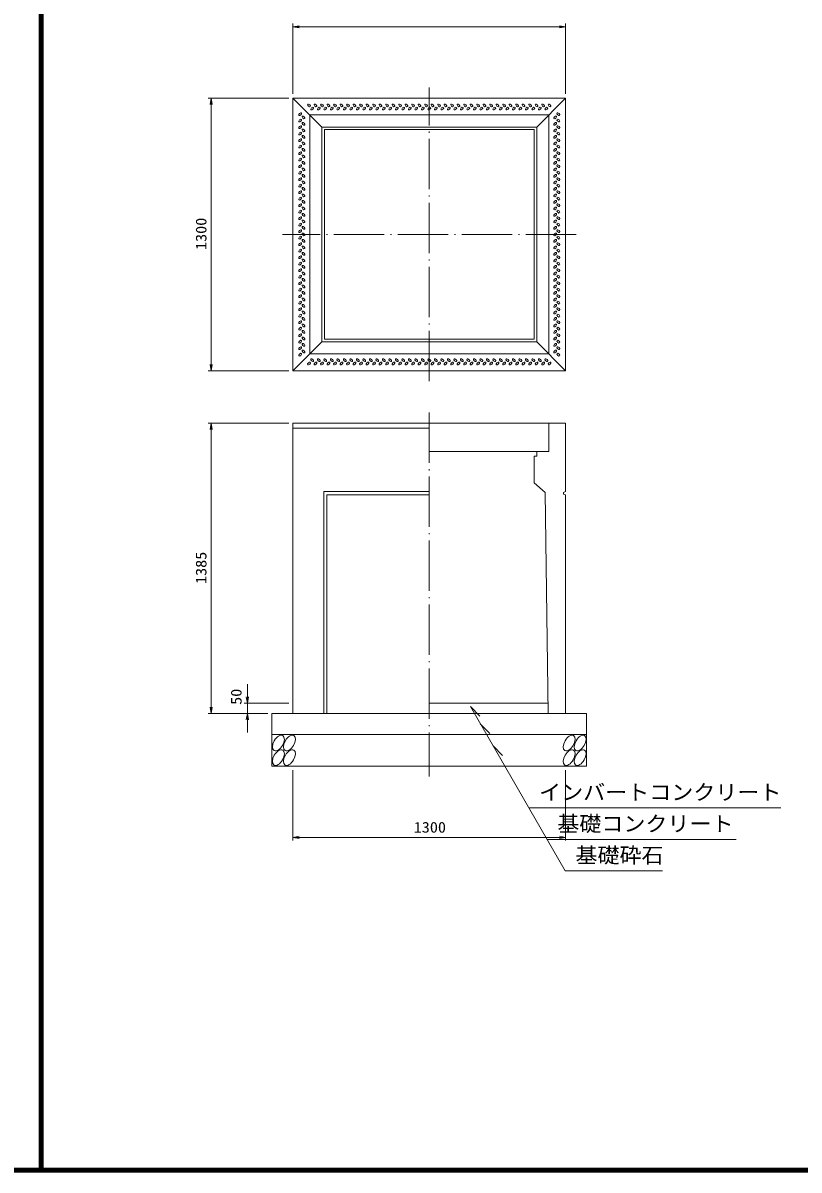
# Model space of a CAD drawing. Units: millimetres, scale not verified. Extents: x -8410 to 41710, y -74801 to 5940.
# Drawn here: x 12023 to 15723, y -74801 to -69332 of the extents above; entities that cross this region are included whole.
import ezdxf
from ezdxf.enums import TextEntityAlignment as Align

# ---------------------------------------------------------------- set-up
doc = ezdxf.new("R2010")
doc.units = ezdxf.units.MM
doc.header["$LTSCALE"] = 20
doc.linetypes.add('LONG_DASHED_DOTTED', pattern=[15.25, 12, -1.5, 0.25, -1.5])
for name, color, linetype, lineweight in [('0-0_グループ[0](0)-D-BMK(0)', 2, 'LONG_DASHED_DOTTED', 13), ('0-1_グループ[0](0)-D-STR(1)', 1, 'Continuous', 13), ('0-2_グループ[0](0)-D-STR-DIM(2)', 7, 'Continuous', 13), ('0-3_グループ[0](0)-D-STR-HTXT(3)', 7, 'Continuous', 13), ('0-5_グループ[0](0)-D-TTL(5)', 2, 'Continuous', 140)]:
    doc.layers.add(name, color=color, linetype=linetype, lineweight=lineweight)
doc.layers.add('0-4_グループ[0](0)-D-STR-TXT(4)', color=7, linetype='Continuous')
doc.styles.add('ＭＳ ゴシック', font='')
doc.styles.get('ＭＳ ゴシック').set_extended_font_data('MS Gothic')

msp = doc.modelspace()

# ---------------------------------------------------------------- linework, layer by layer
at = {"layer": '0-0_グループ[0](0)-D-BMK(0)'}
for p, q in [((13960, -71040), (13960, -69640)), ((14660, -70340), (13260, -70340)), ((13960, -71190), (13960, -72925))]:
    msp.add_line(p, q, dxfattribs=at)
at = {"layer": '0-1_グループ[0](0)-D-STR(1)'}
for p, q in [((13310, -69690), (14610, -69690)), ((13310, -70990), (13310, -69690)), ((13310, -69690), (13448, -69828)), ((14472, -69828), (14610, -69690)), ((14610, -69690), (14610, -70990)), ((13390, -69770), (14530, -69770)), ((13390, -70910), (13390, -69770)), ((14530, -69770), (14530, -70910)), ((13448, -69828), (14472, -69828)), ((13448, -70852), (13448, -69828)), ((13460, -69840), (14460, -69840)), ((13460, -70840), (13460, -69840)), ((14460, -69840), (14460, -70840)), ((14472, -69828), (14472, -70852)), ((13310, -70990), (13448, -70852)), ((14472, -70852), (13448, -70852)), ((14460, -70840), (13460, -70840)), ((14472, -70852), (14610, -70990)), ((14530, -70910), (13390, -70910)), ((14610, -70990), (13310, -70990)), ((14610, -71240), (13310, -71240)), ((13310, -71240), (13310, -72625)), ((13960, -71263.3), (13310, -71263.3)), ((14610, -71240), (14610, -71566.5)), ((14460, -71397), (14460, -71525)), ((13456.5, -71566.5), (13456.5, -72625)), ((13456.5, -71566.5), (13960, -71566.5)), ((13471.5, -71581.5), (13471.5, -72625)), ((13471.5, -71581.5), (13960, -71581.5)), ((14600, -71570), (14610, -71566.5)), ((14610, -71581.5), (14610, -72625)), ((14525.76, -72575), (13960, -72575)), ((14710, -72625), (13210, -72625)), ((13210, -72625), (13210, -72875)), ((14710, -72625), (14710, -72875)), ((14710, -72725), (13210, -72725)), ((14710, -72875), (13210, -72875))]:
    msp.add_line(p, q, dxfattribs=at)
for points in [[(14530, -71240), (14530, -71375), (13960, -71375)], [(14472, -71375), (14472, -71397), (14460, -71397)], [(14460, -71525), (14513, -71570), (14526.4, -72625)], [(14610, -71581.5), (14600, -71578), (14600, -71570)]]:
    msp.add_lwpolyline(points, dxfattribs=at)
for centre, major_axis, ratio in [((13386.5, -69724.75), (-6.01, 6.01), 0.529412), ((13402, -69740.25), (6.01, 6.01), 0.529412), ((13417.5, -69724.75), (-6.01, 6.01), 0.529412), ((13433, -69740.25), (6.01, 6.01), 0.529412), ((13448.5, -69724.75), (-6.01, 6.01), 0.529412), ((13464, -69740.25), (6.01, 6.01), 0.529412), ((13479.5, -69724.75), (-6.01, 6.01), 0.529412), ((13495, -69740.25), (6.01, 6.01), 0.529412), ((13510.5, -69724.75), (-6.01, 6.01), 0.529412), ((13526, -69740.25), (6.01, 6.01), 0.529412), ((13541.5, -69724.75), (-6.01, 6.01), 0.529412), ((13557, -69740.25), (6.01, 6.01), 0.529412), ((13572.5, -69724.75), (-6.01, 6.01), 0.529412), ((13588, -69740.25), (6.01, 6.01), 0.529412), ((13603.5, -69724.75), (-6.01, 6.01), 0.529412), ((13619, -69740.25), (6.01, 6.01), 0.529412), ((13634.5, -69724.75), (-6.01, 6.01), 0.529412), ((13650, -69740.25), (6.01, 6.01), 0.529412), ((13665.5, -69724.75), (-6.01, 6.01), 0.529412), ((13681, -69740.25), (6.01, 6.01), 0.529412), ((13696.5, -69724.75), (-6.01, 6.01), 0.529412), ((13712, -69740.25), (6.01, 6.01), 0.529412), ((13727.5, -69724.75), (-6.01, 6.01), 0.529412), ((13743, -69740.25), (6.01, 6.01), 0.529412), ((13758.5, -69724.75), (-6.01, 6.01), 0.529412), ((13774, -69740.25), (6.01, 6.01), 0.529412), ((13789.5, -69724.75), (-6.01, 6.01), 0.529412), ((13805, -69740.25), (6.01, 6.01), 0.529412), ((13820.5, -69724.75), (-6.01, 6.01), 0.529412), ((13836, -69740.25), (6.01, 6.01), 0.529412), ((13851.5, -69724.75), (-6.01, 6.01), 0.529412), ((13867, -69740.25), (6.01, 6.01), 0.529412), ((13882.5, -69724.75), (-6.01, 6.01), 0.529412), ((13898, -69740.25), (6.01, 6.01), 0.529412), ((13913.5, -69724.75), (-6.01, 6.01), 0.529412), ((13929, -69740.25), (6.01, 6.01), 0.529412), ((13944.5, -69724.75), (-6.01, 6.01), 0.529412), ((13960, -69740.25), (6.01, 6.01), 0.529412), ((13975.5, -69724.75), (-6.01, 6.01), 0.529412), ((13991, -69740.25), (6.01, 6.01), 0.529412), ((14006.5, -69724.75), (-6.01, 6.01), 0.529412), ((14022, -69740.25), (6.01, 6.01), 0.529412), ((14037.5, -69724.75), (-6.01, 6.01), 0.529412), ((14053, -69740.25), (6.01, 6.01), 0.529412), ((14068.5, -69724.75), (-6.01, 6.01), 0.529412), ((14084, -69740.25), (6.01, 6.01), 0.529412), ((14099.5, -69724.75), (-6.01, 6.01), 0.529412), ((14115, -69740.25), (6.01, 6.01), 0.529412), ((14130.5, -69724.75), (-6.01, 6.01), 0.529412), ((14146, -69740.25), (6.01, 6.01), 0.529412), ((14161.5, -69724.75), (-6.01, 6.01), 0.529412), ((14177, -69740.25), (6.01, 6.01), 0.529412), ((14192.5, -69724.75), (-6.01, 6.01), 0.529412), ((14208, -69740.25), (6.01, 6.01), 0.529412), ((14223.5, -69724.75), (-6.01, 6.01), 0.529412), ((14239, -69740.25), (6.01, 6.01), 0.529412), ((14254.5, -69724.75), (-6.01, 6.01), 0.529412), ((14270, -69740.25), (6.01, 6.01), 0.529412), ((14285.5, -69724.75), (-6.01, 6.01), 0.529412), ((14301, -69740.25), (6.01, 6.01), 0.529412), ((14316.5, -69724.75), (-6.01, 6.01), 0.529412), ((14332, -69740.25), (6.01, 6.01), 0.529412), ((14347.5, -69724.75), (-6.01, 6.01), 0.529412), ((14363, -69740.25), (6.01, 6.01), 0.529412), ((14378.5, -69724.75), (-6.01, 6.01), 0.529412), ((14394, -69740.25), (6.01, 6.01), 0.529412), ((14409.5, -69724.75), (-6.01, 6.01), 0.529412), ((14425, -69740.25), (6.01, 6.01), 0.529412), ((14440.5, -69724.75), (-6.01, 6.01), 0.529412), ((14456, -69740.25), (6.01, 6.01), 0.529412), ((14471.5, -69724.75), (-6.01, 6.01), 0.529412), ((14487, -69740.25), (6.01, 6.01), 0.529412), ((14502.5, -69724.75), (-6.01, 6.01), 0.529412), ((14518, -69740.25), (6.01, 6.01), 0.529412), ((14533.5, -69724.75), (-6.01, 6.01), 0.529412), ((13344.75, -69766.5), (-6.01, -6.01), 0.529412), ((13344.75, -69797.5), (-6.01, -6.01), 0.529412), ((13360.25, -69782), (-6.01, 6.01), 0.529412), ((14559.75, -69782), (6.01, 6.01), 0.529412), ((14575.25, -69766.5), (6.01, -6.01), 0.529412), ((14575.25, -69797.5), (6.01, -6.01), 0.529412), ((13344.75, -69828.5), (-6.01, -6.01), 0.529412), ((13360.25, -69813), (-6.01, 6.01), 0.529412), ((13360.25, -69844), (-6.01, 6.01), 0.529412), ((14559.75, -69813), (6.01, 6.01), 0.529412), ((14559.75, -69844), (6.01, 6.01), 0.529412), ((14575.25, -69828.5), (6.01, -6.01), 0.529412), ((13344.75, -69859.5), (-6.01, -6.01), 0.529412), ((13344.75, -69890.5), (-6.01, -6.01), 0.529412), ((13360.25, -69875), (-6.01, 6.01), 0.529412), ((13360.25, -69906), (-6.01, 6.01), 0.529412), ((14559.75, -69875), (6.01, 6.01), 0.529412), ((14559.75, -69906), (6.01, 6.01), 0.529412), ((14575.25, -69859.5), (6.01, -6.01), 0.529412), ((14575.25, -69890.5), (6.01, -6.01), 0.529412), ((13344.75, -69921.5), (-6.01, -6.01), 0.529412), ((13344.75, -69952.5), (-6.01, -6.01), 0.529412), ((13360.25, -69937), (-6.01, 6.01), 0.529412), ((14559.75, -69937), (6.01, 6.01), 0.529412), ((14575.25, -69921.5), (6.01, -6.01), 0.529412), ((14575.25, -69952.5), (6.01, -6.01), 0.529412), ((13344.75, -69983.5), (-6.01, -6.01), 0.529412), ((13344.75, -70014.5), (-6.01, -6.01), 0.529412), ((13360.25, -69968), (-6.01, 6.01), 0.529412), ((13360.25, -69999), (-6.01, 6.01), 0.529412), ((14559.75, -69968), (6.01, 6.01), 0.529412), ((14559.75, -69999), (6.01, 6.01), 0.529412), ((14575.25, -69983.5), (6.01, -6.01), 0.529412), ((14575.25, -70014.5), (6.01, -6.01), 0.529412), ((13344.75, -70045.5), (-6.01, -6.01), 0.529412), ((13360.25, -70030), (-6.01, 6.01), 0.529412), ((13360.25, -70061), (-6.01, 6.01), 0.529412), ((14559.75, -70030), (6.01, 6.01), 0.529412), ((14559.75, -70061), (6.01, 6.01), 0.529412), ((14575.25, -70045.5), (6.01, -6.01), 0.529412), ((13344.75, -70076.5), (-6.01, -6.01), 0.529412), ((13344.75, -70107.5), (-6.01, -6.01), 0.529412), ((13360.25, -70092), (-6.01, 6.01), 0.529412), ((13360.25, -70123), (-6.01, 6.01), 0.529412), ((14559.75, -70092), (6.01, 6.01), 0.529412), ((14559.75, -70123), (6.01, 6.01), 0.529412), ((14575.25, -70076.5), (6.01, -6.01), 0.529412), ((14575.25, -70107.5), (6.01, -6.01), 0.529412), ((13344.75, -70138.5), (-6.01, -6.01), 0.529412), ((13344.75, -70169.5), (-6.01, -6.01), 0.529412), ((13360.25, -70154), (-6.01, 6.01), 0.529412), ((14559.75, -70154), (6.01, 6.01), 0.529412), ((14575.25, -70138.5), (6.01, -6.01), 0.529412), ((14575.25, -70169.5), (6.01, -6.01), 0.529412), ((13344.75, -70200.5), (-6.01, -6.01), 0.529412), ((13344.75, -70231.5), (-6.01, -6.01), 0.529412), ((13360.25, -70185), (-6.01, 6.01), 0.529412), ((13360.25, -70216), (-6.01, 6.01), 0.529412), ((14559.75, -70185), (6.01, 6.01), 0.529412), ((14559.75, -70216), (6.01, 6.01), 0.529412), ((14575.25, -70200.5), (6.01, -6.01), 0.529412), ((14575.25, -70231.5), (6.01, -6.01), 0.529412), ((13344.75, -70262.5), (-6.01, -6.01), 0.529412), ((13344.75, -70293.5), (-6.01, -6.01), 0.529412), ((13360.25, -70247), (-6.01, 6.01), 0.529412), ((13360.25, -70278), (-6.01, 6.01), 0.529412), ((14559.75, -70247), (6.01, 6.01), 0.529412), ((14559.75, -70278), (6.01, 6.01), 0.529412), ((14575.25, -70262.5), (6.01, -6.01), 0.529412), ((14575.25, -70293.5), (6.01, -6.01), 0.529412), ((13344.75, -70324.5), (-6.01, -6.01), 0.529412), ((13360.25, -70309), (-6.01, 6.01), 0.529412), ((13360.25, -70340), (-6.01, 6.01), 0.529412), ((14559.75, -70309), (6.01, 6.01), 0.529412), ((14559.75, -70340), (6.01, 6.01), 0.529412), ((14575.25, -70324.5), (6.01, -6.01), 0.529412), ((13344.75, -70355.5), (-6.01, -6.01), 0.529412), ((13344.75, -70386.5), (-6.01, -6.01), 0.529412), ((13360.25, -70371), (-6.01, 6.01), 0.529412), ((13360.25, -70402), (-6.01, 6.01), 0.529412), ((14559.75, -70371), (6.01, 6.01), 0.529412), ((14559.75, -70402), (6.01, 6.01), 0.529412), ((14575.25, -70355.5), (6.01, -6.01), 0.529412), ((14575.25, -70386.5), (6.01, -6.01), 0.529412), ((13344.75, -70417.5), (-6.01, -6.01), 0.529412), ((13344.75, -70448.5), (-6.01, -6.01), 0.529412), ((13360.25, -70433), (-6.01, 6.01), 0.529412), ((14559.75, -70433), (6.01, 6.01), 0.529412), ((14575.25, -70417.5), (6.01, -6.01), 0.529412), ((14575.25, -70448.5), (6.01, -6.01), 0.529412), ((13344.75, -70479.5), (-6.01, -6.01), 0.529412), ((13344.75, -70510.5), (-6.01, -6.01), 0.529412), ((13360.25, -70464), (-6.01, 6.01), 0.529412), ((13360.25, -70495), (-6.01, 6.01), 0.529412), ((14559.75, -70464), (6.01, 6.01), 0.529412), ((14559.75, -70495), (6.01, 6.01), 0.529412), ((14575.25, -70479.5), (6.01, -6.01), 0.529412), ((14575.25, -70510.5), (6.01, -6.01), 0.529412), ((13344.75, -70541.5), (-6.01, -6.01), 0.529412), ((13360.25, -70526), (-6.01, 6.01), 0.529412), ((13360.25, -70557), (-6.01, 6.01), 0.529412), ((14559.75, -70526), (6.01, 6.01), 0.529412), ((14559.75, -70557), (6.01, 6.01), 0.529412), ((14575.25, -70541.5), (6.01, -6.01), 0.529412), ((13344.75, -70572.5), (-6.01, -6.01), 0.529412), ((13344.75, -70603.5), (-6.01, -6.01), 0.529412), ((13360.25, -70588), (-6.01, 6.01), 0.529412), ((13360.25, -70619), (-6.01, 6.01), 0.529412), ((14559.75, -70588), (6.01, 6.01), 0.529412), ((14559.75, -70619), (6.01, 6.01), 0.529412), ((14575.25, -70572.5), (6.01, -6.01), 0.529412), ((14575.25, -70603.5), (6.01, -6.01), 0.529412), ((13344.75, -70634.5), (-6.01, -6.01), 0.529412), ((13344.75, -70665.5), (-6.01, -6.01), 0.529412), ((13360.25, -70650), (-6.01, 6.01), 0.529412), ((14559.75, -70650), (6.01, 6.01), 0.529412), ((14575.25, -70634.5), (6.01, -6.01), 0.529412), ((14575.25, -70665.5), (6.01, -6.01), 0.529412), ((13344.75, -70696.5), (-6.01, -6.01), 0.529412), ((13344.75, -70727.5), (-6.01, -6.01), 0.529412), ((13360.25, -70681), (-6.01, 6.01), 0.529412), ((13360.25, -70712), (-6.01, 6.01), 0.529412), ((14559.75, -70681), (6.01, 6.01), 0.529412), ((14559.75, -70712), (6.01, 6.01), 0.529412), ((14575.25, -70696.5), (6.01, -6.01), 0.529412), ((14575.25, -70727.5), (6.01, -6.01), 0.529412), ((13344.75, -70758.5), (-6.01, -6.01), 0.529412), ((13360.25, -70743), (-6.01, 6.01), 0.529412), ((13360.25, -70774), (-6.01, 6.01), 0.529412), ((14559.75, -70743), (6.01, 6.01), 0.529412), ((14559.75, -70774), (6.01, 6.01), 0.529412), ((14575.25, -70758.5), (6.01, -6.01), 0.529412), ((13344.75, -70789.5), (-6.01, -6.01), 0.529412), ((13344.75, -70820.5), (-6.01, -6.01), 0.529412), ((13360.25, -70805), (-6.01, 6.01), 0.529412), ((13360.25, -70836), (-6.01, 6.01), 0.529412), ((14559.75, -70805), (6.01, 6.01), 0.529412), ((14559.75, -70836), (6.01, 6.01), 0.529412), ((14575.25, -70789.5), (6.01, -6.01), 0.529412), ((14575.25, -70820.5), (6.01, -6.01), 0.529412), ((13344.75, -70851.5), (-6.01, -6.01), 0.529412), ((13344.75, -70882.5), (-6.01, -6.01), 0.529412), ((13360.25, -70867), (-6.01, 6.01), 0.529412), ((14559.75, -70867), (6.01, 6.01), 0.529412), ((14575.25, -70851.5), (6.01, -6.01), 0.529412), ((14575.25, -70882.5), (6.01, -6.01), 0.529412), ((13344.75, -70913.5), (-6.01, -6.01), 0.529412), ((13360.25, -70898), (-6.01, 6.01), 0.529412), ((13402, -70939.75), (6.01, -6.01), 0.529412), ((13433, -70939.75), (6.01, -6.01), 0.529412), ((13464, -70939.75), (6.01, -6.01), 0.529412), ((13495, -70939.75), (6.01, -6.01), 0.529412), ((13526, -70939.75), (6.01, -6.01), 0.529412), ((13557, -70939.75), (6.01, -6.01), 0.529412), ((13588, -70939.75), (6.01, -6.01), 0.529412), ((13619, -70939.75), (6.01, -6.01), 0.529412), ((13650, -70939.75), (6.01, -6.01), 0.529412), ((13681, -70939.75), (6.01, -6.01), 0.529412), ((13712, -70939.75), (6.01, -6.01), 0.529412), ((13743, -70939.75), (6.01, -6.01), 0.529412), ((13774, -70939.75), (6.01, -6.01), 0.529412), ((13805, -70939.75), (6.01, -6.01), 0.529412), ((13836, -70939.75), (6.01, -6.01), 0.529412), ((13867, -70939.75), (6.01, -6.01), 0.529412), ((13898, -70939.75), (6.01, -6.01), 0.529412), ((13929, -70939.75), (6.01, -6.01), 0.529412), ((13960, -70939.75), (6.01, -6.01), 0.529412), ((13991, -70939.75), (6.01, -6.01), 0.529412), ((14022, -70939.75), (6.01, -6.01), 0.529412), ((14053, -70939.75), (6.01, -6.01), 0.529412), ((14084, -70939.75), (6.01, -6.01), 0.529412), ((14115, -70939.75), (6.01, -6.01), 0.529412), ((14146, -70939.75), (6.01, -6.01), 0.529412), ((14177, -70939.75), (6.01, -6.01), 0.529412), ((14208, -70939.75), (6.01, -6.01), 0.529412), ((14239, -70939.75), (6.01, -6.01), 0.529412), ((14270, -70939.75), (6.01, -6.01), 0.529412), ((14301, -70939.75), (6.01, -6.01), 0.529412), ((14332, -70939.75), (6.01, -6.01), 0.529412), ((14363, -70939.75), (6.01, -6.01), 0.529412), ((14394, -70939.75), (6.01, -6.01), 0.529412), ((14425, -70939.75), (6.01, -6.01), 0.529412), ((14456, -70939.75), (6.01, -6.01), 0.529412), ((14487, -70939.75), (6.01, -6.01), 0.529412), ((14518, -70939.75), (6.01, -6.01), 0.529412), ((14559.75, -70898), (6.01, 6.01), 0.529412), ((14575.25, -70913.5), (6.01, -6.01), 0.529412), ((13386.5, -70955.25), (-6.01, -6.01), 0.529412), ((13417.5, -70955.25), (-6.01, -6.01), 0.529412), ((13448.5, -70955.25), (-6.01, -6.01), 0.529412), ((13479.5, -70955.25), (-6.01, -6.01), 0.529412), ((13510.5, -70955.25), (-6.01, -6.01), 0.529412), ((13541.5, -70955.25), (-6.01, -6.01), 0.529412), ((13572.5, -70955.25), (-6.01, -6.01), 0.529412), ((13603.5, -70955.25), (-6.01, -6.01), 0.529412), ((13634.5, -70955.25), (-6.01, -6.01), 0.529412), ((13665.5, -70955.25), (-6.01, -6.01), 0.529412), ((13696.5, -70955.25), (-6.01, -6.01), 0.529412), ((13727.5, -70955.25), (-6.01, -6.01), 0.529412), ((13758.5, -70955.25), (-6.01, -6.01), 0.529412), ((13789.5, -70955.25), (-6.01, -6.01), 0.529412), ((13820.5, -70955.25), (-6.01, -6.01), 0.529412), ((13851.5, -70955.25), (-6.01, -6.01), 0.529412), ((13882.5, -70955.25), (-6.01, -6.01), 0.529412), ((13913.5, -70955.25), (-6.01, -6.01), 0.529412), ((13944.5, -70955.25), (-6.01, -6.01), 0.529412), ((13975.5, -70955.25), (-6.01, -6.01), 0.529412), ((14006.5, -70955.25), (-6.01, -6.01), 0.529412), ((14037.5, -70955.25), (-6.01, -6.01), 0.529412), ((14068.5, -70955.25), (-6.01, -6.01), 0.529412), ((14099.5, -70955.25), (-6.01, -6.01), 0.529412), ((14130.5, -70955.25), (-6.01, -6.01), 0.529412), ((14161.5, -70955.25), (-6.01, -6.01), 0.529412), ((14192.5, -70955.25), (-6.01, -6.01), 0.529412), ((14223.5, -70955.25), (-6.01, -6.01), 0.529412), ((14254.5, -70955.25), (-6.01, -6.01), 0.529412), ((14285.5, -70955.25), (-6.01, -6.01), 0.529412), ((14316.5, -70955.25), (-6.01, -6.01), 0.529412), ((14347.5, -70955.25), (-6.01, -6.01), 0.529412), ((14378.5, -70955.25), (-6.01, -6.01), 0.529412), ((14409.5, -70955.25), (-6.01, -6.01), 0.529412), ((14440.5, -70955.25), (-6.01, -6.01), 0.529412), ((14471.5, -70955.25), (-6.01, -6.01), 0.529412), ((14502.5, -70955.25), (-6.01, -6.01), 0.529412), ((14533.5, -70955.25), (-6.01, -6.01), 0.529412), ((13240.65, -72765.5), (-20.62, -35.72), 0.545455), ((13293.15, -72765.5), (-20.62, -35.72), 0.545455), ((14626.65, -72765.5), (-20.62, -35.72), 0.545455), ((14679.15, -72765.5), (-20.62, -35.72), 0.545455), ((13240.65, -72834.5), (-20.62, -35.72), 0.545455), ((13293.15, -72834.5), (-20.62, -35.72), 0.545455), ((14626.65, -72834.5), (-20.62, -35.72), 0.545455), ((14679.15, -72834.5), (-20.62, -35.72), 0.545455)]:
    msp.add_ellipse(centre, major_axis=major_axis, ratio=ratio, dxfattribs=at)
at = {"layer": '0-2_グループ[0](0)-D-STR-DIM(2)'}
for p, q in [((13310, -69670), (13310, -69335)), ((13310, -69350), (14610, -69350)), ((14610, -69670), (14610, -69335)), ((13290, -69690), (12905, -69690)), ((12920, -70990), (12920, -69690)), ((13290, -70990), (12905, -70990)), ((13290, -71240), (12905, -71240)), ((12920, -72625), (12920, -71240)), ((13092.48, -72715), (13092.48, -72485)), ((13092.48, -72575), (13092.48, -72485)), ((13290, -72575), (13077.48, -72575)), ((13190, -72625), (12905, -72625)), ((13190, -72625), (13077.48, -72625)), ((13092.48, -72715), (13092.48, -72625)), ((13310, -72895), (13310, -73230)), ((14610, -72895), (14610, -73230)), ((13310, -73215), (14610, -73215))]:
    msp.add_line(p, q, dxfattribs=at)
for points in [[(13340, -69345), (13310, -69350), (13340, -69355)], [(14580, -69355), (14610, -69350), (14580, -69345)], [(12925, -69720), (12920, -69690), (12915, -69720)], [(12915, -70960), (12920, -70990), (12925, -70960)], [(12925, -71270), (12920, -71240), (12915, -71270)], [(13087.48, -72545), (13092.48, -72575), (13097.48, -72545)], [(12915, -72595), (12920, -72625), (12925, -72595)], [(13097.48, -72655), (13092.48, -72625), (13087.48, -72655)], [(13340, -73210), (13310, -73215), (13340, -73220)], [(14580, -73220), (14610, -73215), (14580, -73210)]]:
    msp.add_lwpolyline(points, dxfattribs=at)
at = {"layer": '0-3_グループ[0](0)-D-STR-HTXT(3)'}
for p, q in [((14155.9, -72591.82), (14608.07, -73375)), ((14155.9, -72591.82), (14201.65, -72637.58)), ((14203.11, -72673.59), (14248.86, -72719.35)), ((14263.78, -72778.68), (14309.53, -72824.43)), ((14434.86, -73075), (15635.46, -73075)), ((14521.47, -73225), (15422.93, -73225)), ((14608.07, -73375), (15072.26, -73375))]:
    msp.add_line(p, q, dxfattribs=at)
at = {"layer": '0-5_グループ[0](0)-D-TTL(5)'}
for p, q in [((12110, -74801.43), (12110, -47940)), ((8410, -74801.43), (34310, -74801.43)), ((8410, -74801.43), (34310, -74801.43))]:
    msp.add_line(p, q, dxfattribs=at)

# ---------------------------------------------------------------- texts
at = {"layer": '0-2_グループ[0](0)-D-STR-DIM(2)', "style": 'ＭＳ ゴシック', "width": 1.1}
for s, p in [('1300', (12913, -70414.2)), ('1385', (12913, -72006.7)), ('50', (13080.47, -72583.3))]:
    msp.add_text(s, height=51.32, rotation=90, dxfattribs=at).set_placement(p, align=Align.BOTTOM_LEFT)
msp.add_text('1300', height=51.32, dxfattribs=at).set_placement((13885.8, -73208), align=Align.BOTTOM_LEFT)
at = {"layer": '0-4_グループ[0](0)-D-STR-TXT(4)', "style": 'ＭＳ ゴシック', "width": 1.05}
for s, p in [('インバートコンクリート', (14483.57, -73058.68)), ('基礎コンクリート', (14570.17, -73208.68)), ('基礎砕石', (14656.77, -73358.68))]:
    msp.add_text(s, height=73.31, dxfattribs=at).set_placement(p, align=Align.BOTTOM_LEFT)

doc.saveas('drawing.dxf')
